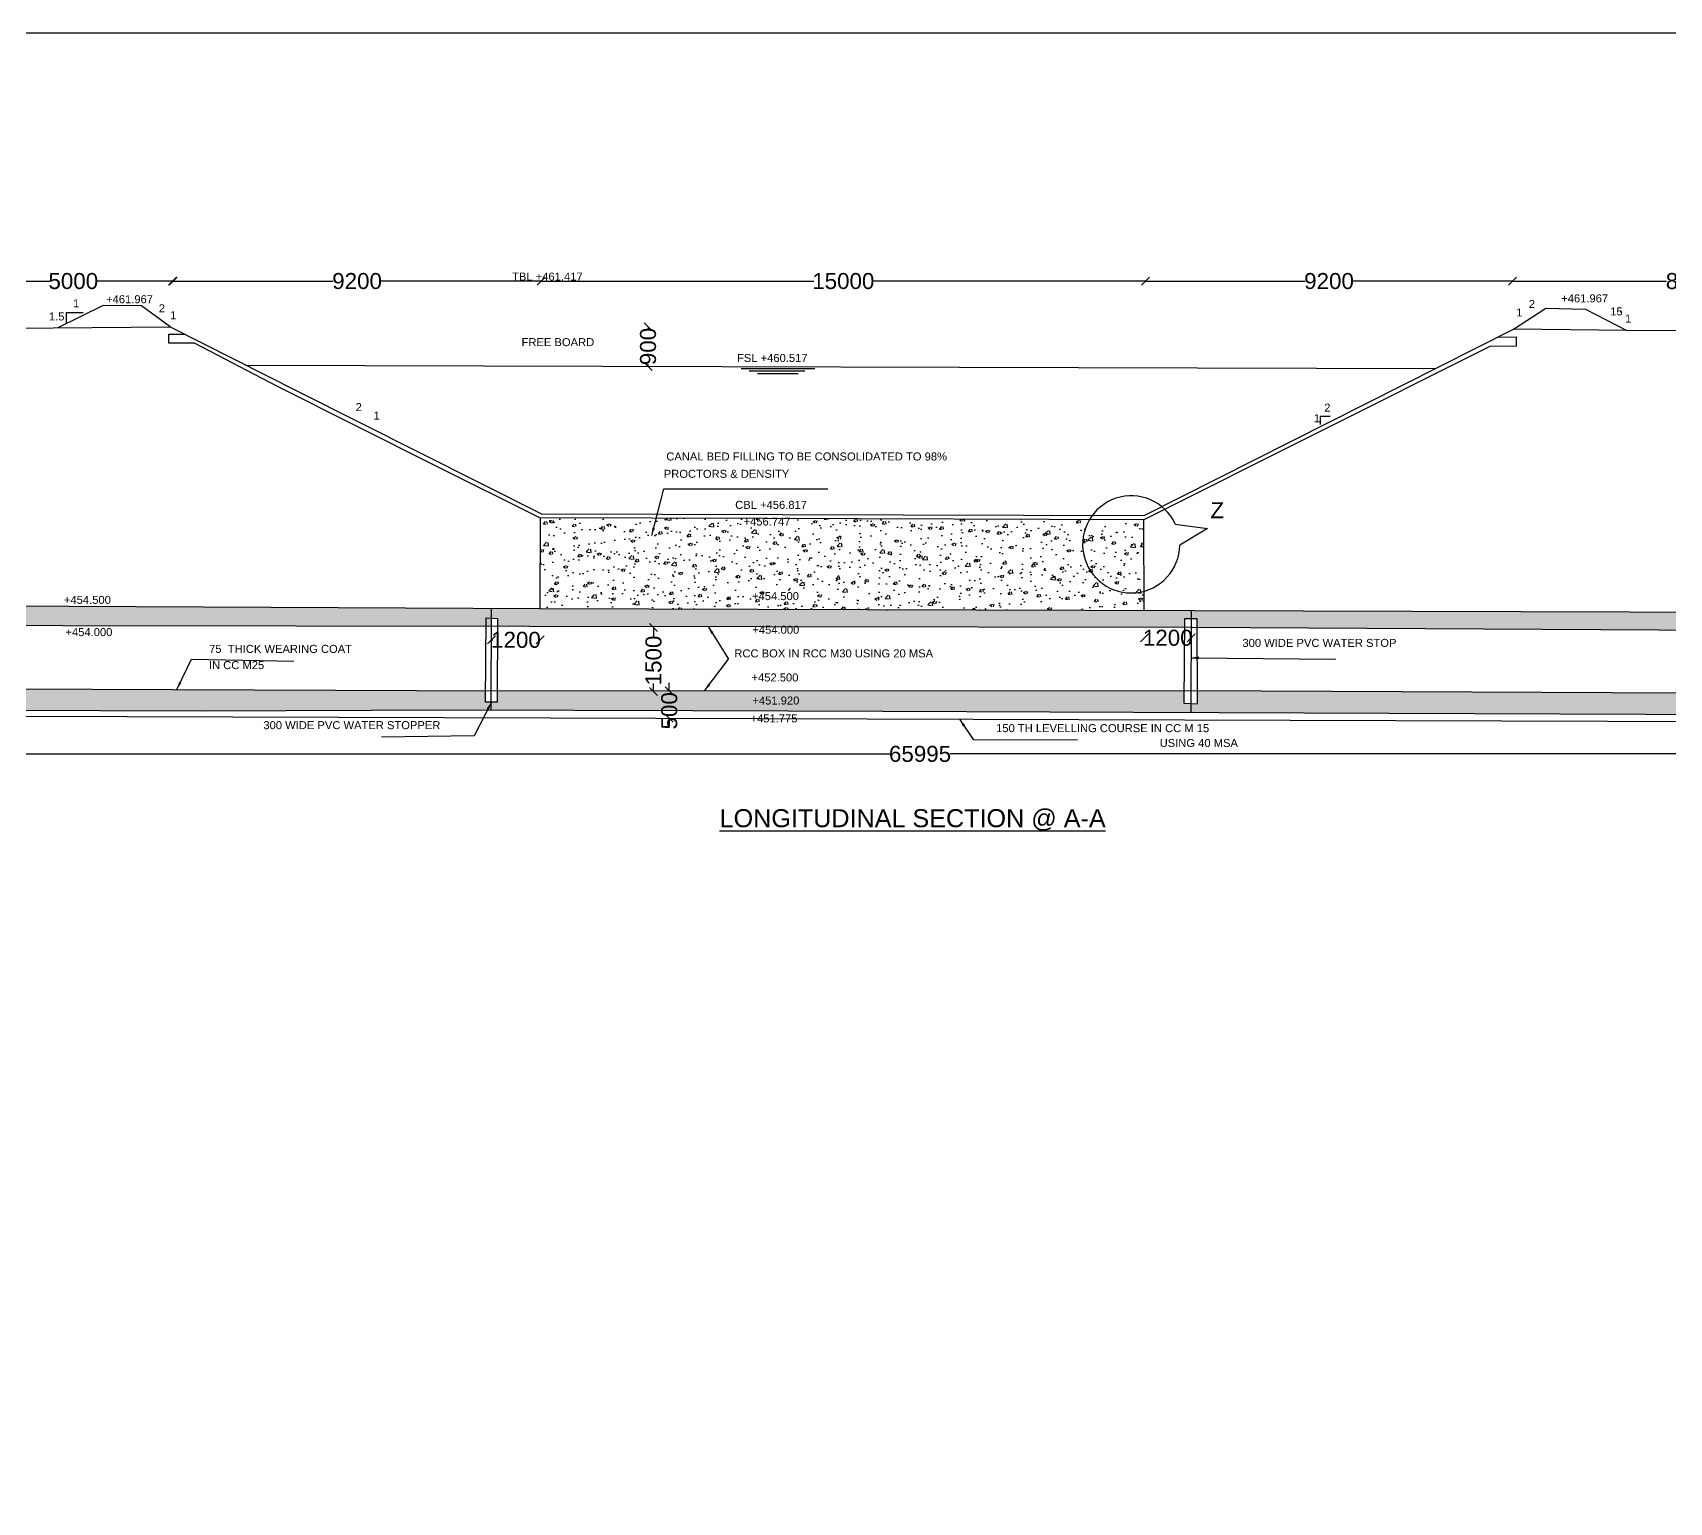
# Model space of a CAD drawing. Header units: millimetres. Extents: x 5124 to 2995863, y 2311 to 45179678.
# Drawn here: x 2882979 to 2923883, y 45142955 to 45179678 of the extents above; entities that cross this region are included whole.
import ezdxf

# ---------------------------------------------------------------- set-up
doc = ezdxf.new("R2010")
doc.units = ezdxf.units.MM
doc.header["$MEASUREMENT"] = 0
doc.layers.add('DRAWING', color=7, linetype='Continuous')
doc.layers.add('TEXT', color=7, linetype='Continuous')
doc.styles.get("Standard").update_dxf_attribs({"font": 'arial.ttf', "height": 400})
doc.dimstyles.get("Standard").update_dxf_attribs({"dimtxt": 200, "dimasz": 200, "dimexe": 0.18, "dimexo": 0.0625, "dimgap": 0.09, "dimtad": 0, "dimdec": 0, "dimzin": 0, "dimdsep": 46, "dimtxsty": 'Standard', "dimblk": 'OBLIQUE', "dimcen": 0.09, "dimse1": 1, "dimse2": 1, "dimadec": 0, "dimazin": 0, "dimtfac": 1, "dimtdec": 0, "dimtofl": 0, "dimtmove": 0, "dimatfit": 3, "dimfxl": 1, "dimtolj": 1, "dimtzin": 0, "dimarcsym": 0})
pattern_1 = [(50, (0, 0), (717.2601826, -62.752135), [75, -825]), (355, (0, 0), (-138.751334, 752.192134), [60, -660]), (100.4514, (59.8, -5.2), (578.509382, 689.439542), [63.74019, -701.142112]), (46.1842, (0, 200), (1067.241049, -165.519014), [112.5, -1237.5]), (96.6356, (88.9, 186.2), (934.662706, 974.11787), [95.610288, -1051.713]), (351.1842, (0, 200), (934.661945, 974.1186), [90, -990]), (21, (100, 150), (596.907052, -402.618891), [75, -825]), (326, (100, 150), (243.315332, 725.150045), [60, -660]), (71.4514, (149.74, 116.45), (840.222629, 322.530497), [63.74019, -701.142112]), (37.5, (0, 0), (12.1598553, 332.8938538), [0, -652, 0, -670, 0, -662.5]), (7.5, (0, 0), (263.0695374, 394.411712), [0, -382, 0, -637, 0, -252.5]), (327.5, (-223, 0), (533.8224362, -22.5548717), [0, -250, 0, -780, 0, -1035]), (317.5, (-323, 0), (583.1861693, 100.1049823), [0, -325, 0, -518, 0, -735])]
pattern_2 = [(50, (0, 0), (717.2601826, -62.752135), [75, -825]), (355, (0, 0), (-138.751334, 752.192134), [60, -660]), (100.4514, (59.8, -5.2), (578.509382, 689.439542), [63.74019, -701.142112]), (46.1842, (0, 200), (1067.241049, -165.519014), [112.5, -1237.5]), (96.6356, (88.9, 186.2), (934.662706, 974.11787), [95.610288, -1051.713]), (351.1842, (0, 200), (934.661945, 974.1186), [90, -990]), (21, (100, 150), (596.907052, -402.618891), [75, -825]), (326, (100, 150), (243.315332, 725.150045), [60, -660]), (71.4514, (149.74, 116.45), (840.222629, 322.530497), [63.74019, -701.142112]), (37.5, (0, 0), (12.1598553, 332.8938538), [0, -652, 0, -670, 0, -662.5]), (7.5, (0, 0), (263.0695374, 394.411712), [0, -382, 0, -637, 0, -252.5]), (327.5, (-223, 0), (533.8224362, -22.5548717), [0, -250, 0, -780, 0, -1035]), (317.5, (-323, 0), (583.1861693, 100.1049823), [0, -325, 0, -518, 0, -735])]

# ---------------------------------------------------------------- blocks, each defined once
blk = doc.blocks.new('_Oblique')
at = {"color": 0, "linetype": 'ByBlock', "lineweight": -2}
blk.add_line((-0.5, -0.5), (0.5, 0.5), dxfattribs=at)
blk = doc.blocks.new('*D10')
at = {"layer": 'Defpoints', "color": 0, "transparency": 16777216}
for p in [(2886474, 45173471), (2881512, 45173239), (2886474, 45173290)]:
    blk.add_point(p, dxfattribs=at)
at = {"layer": 'TEXT', "color": 0, "lineweight": -2, "transparency": 16777216}
for p, q in [((2881512, 45173471), (2883396, 45173471)), ((2886474, 45173471), (2884590, 45173471))]:
    blk.add_line(p, q, dxfattribs=at)
at = {"layer": 'TEXT', "color": 0, "lineweight": -2, "transparency": 16777216, "xscale": 200, "yscale": 200, "zscale": 200, "rotation": 180}
blk.add_blockref('_Oblique', (2881512, 45173471), dxfattribs=at)
at = {"layer": 'TEXT', "color": 0, "lineweight": -2, "transparency": 16777216, "xscale": 200, "yscale": 200, "zscale": 200}
blk.add_blockref('_Oblique', (2886474, 45173471), dxfattribs=at)
at = {"layer": 'TEXT', "color": 0, "transparency": 16777216, "insert": (2883993, 45173471), "char_height": 400, "attachment_point": 5}
blk.add_mtext('\\A1;5000', dxfattribs=at)
blk = doc.blocks.new('*D11')
at = {"layer": 'Defpoints', "color": 0, "transparency": 16777216}
for p in [(2886486, 45173376), (2895686, 45173471), (2895686, 45173376)]:
    blk.add_point(p, dxfattribs=at)
at = {"layer": 'TEXT', "color": 0, "lineweight": -2, "transparency": 16777216}
for p, q in [((2886486, 45173471), (2890490, 45173471)), ((2895686, 45173471), (2891683, 45173471))]:
    blk.add_line(p, q, dxfattribs=at)
at = {"layer": 'TEXT', "color": 0, "lineweight": -2, "transparency": 16777216, "xscale": 200, "yscale": 200, "zscale": 200, "rotation": 180}
blk.add_blockref('_Oblique', (2886486, 45173471), dxfattribs=at)
at = {"layer": 'TEXT', "color": 0, "lineweight": -2, "transparency": 16777216, "xscale": 200, "yscale": 200, "zscale": 200}
blk.add_blockref('_Oblique', (2895686, 45173471), dxfattribs=at)
at = {"layer": 'TEXT', "color": 0, "transparency": 16777216, "insert": (2891086, 45173471), "char_height": 400, "attachment_point": 5}
blk.add_mtext('\\A1;9200', dxfattribs=at)
blk = doc.blocks.new('*D12')
at = {"layer": 'Defpoints', "color": 0, "transparency": 16777216}
for p in [(2895686, 45173376), (2910791, 45173471), (2910791, 45173313)]:
    blk.add_point(p, dxfattribs=at)
at = {"layer": 'TEXT', "color": 0, "lineweight": -2, "transparency": 16777216}
for p, q in [((2895686, 45173471), (2902506, 45173471)), ((2910791, 45173471), (2903972, 45173471))]:
    blk.add_line(p, q, dxfattribs=at)
at = {"layer": 'TEXT', "color": 0, "lineweight": -2, "transparency": 16777216, "xscale": 200, "yscale": 200, "zscale": 200, "rotation": 180}
blk.add_blockref('_Oblique', (2895686, 45173471), dxfattribs=at)
at = {"layer": 'TEXT', "color": 0, "lineweight": -2, "transparency": 16777216, "xscale": 200, "yscale": 200, "zscale": 200}
blk.add_blockref('_Oblique', (2910791, 45173471), dxfattribs=at)
at = {"layer": 'TEXT', "color": 0, "transparency": 16777216, "insert": (2903239, 45173471), "char_height": 400, "attachment_point": 5}
blk.add_mtext('\\A1;15000', dxfattribs=at)
blk = doc.blocks.new('*D13')
at = {"layer": 'Defpoints', "color": 0, "transparency": 16777216}
for p in [(2910791, 45173429), (2919967, 45173471), (2919967, 45173307)]:
    blk.add_point(p, dxfattribs=at)
at = {"layer": 'TEXT', "color": 0, "lineweight": -2, "transparency": 16777216}
for p, q in [((2910791, 45173471), (2914783, 45173471)), ((2919967, 45173471), (2915976, 45173471))]:
    blk.add_line(p, q, dxfattribs=at)
at = {"layer": 'TEXT', "color": 0, "lineweight": -2, "transparency": 16777216, "xscale": 200, "yscale": 200, "zscale": 200, "rotation": 180}
blk.add_blockref('_Oblique', (2910791, 45173471), dxfattribs=at)
at = {"layer": 'TEXT', "color": 0, "lineweight": -2, "transparency": 16777216, "xscale": 200, "yscale": 200, "zscale": 200}
blk.add_blockref('_Oblique', (2919967, 45173471), dxfattribs=at)
at = {"layer": 'TEXT', "color": 0, "transparency": 16777216, "insert": (2915379, 45173471), "char_height": 400, "attachment_point": 5}
blk.add_mtext('\\A1;9200', dxfattribs=at)
blk = doc.blocks.new('*D14')
at = {"layer": 'Defpoints', "color": 0, "transparency": 16777216}
for p in [(2928867, 45173471), (2919967, 45173299), (2928867, 45173309)]:
    blk.add_point(p, dxfattribs=at)
at = {"layer": 'TEXT', "color": 0, "lineweight": -2, "transparency": 16777216}
for p, q in [((2919967, 45173471), (2923818, 45173471)), ((2928867, 45173471), (2925016, 45173471))]:
    blk.add_line(p, q, dxfattribs=at)
at = {"layer": 'TEXT', "color": 0, "lineweight": -2, "transparency": 16777216, "xscale": 200, "yscale": 200, "zscale": 200, "rotation": 180}
blk.add_blockref('_Oblique', (2919967, 45173471), dxfattribs=at)
at = {"layer": 'TEXT', "color": 0, "lineweight": -2, "transparency": 16777216, "xscale": 200, "yscale": 200, "zscale": 200}
blk.add_blockref('_Oblique', (2928867, 45173471), dxfattribs=at)
at = {"layer": 'TEXT', "color": 0, "transparency": 16777216, "insert": (2924417, 45173471), "char_height": 400, "attachment_point": 5}
blk.add_mtext('\\A1;8925', dxfattribs=at)
blk = doc.blocks.new('*D23')
at = {"layer": 'Defpoints', "color": 0, "transparency": 16777216}
for p in [(2872112, 45161655), (2872112, 45161616), (2938201, 45161449)]:
    blk.add_point(p, dxfattribs=at)
at = {"layer": 'TEXT', "color": 0, "lineweight": -2, "transparency": 16777216}
for p, q in [((2872112, 45161655), (2904402, 45161655)), ((2938201, 45161655), (2905912, 45161655))]:
    blk.add_line(p, q, dxfattribs=at)
at = {"layer": 'TEXT', "color": 0, "lineweight": -2, "transparency": 16777216, "xscale": 200, "yscale": 200, "zscale": 200, "rotation": 180}
blk.add_blockref('_Oblique', (2872112, 45161655), dxfattribs=at)
at = {"layer": 'TEXT', "color": 0, "lineweight": -2, "transparency": 16777216, "xscale": 200, "yscale": 200, "zscale": 200}
blk.add_blockref('_Oblique', (2938201, 45161655), dxfattribs=at)
at = {"layer": 'TEXT', "color": 0, "transparency": 16777216, "insert": (2905157, 45161655), "char_height": 400, "attachment_point": 5}
blk.add_mtext('\\A1;65995', dxfattribs=at)
blk = doc.blocks.new('*D32')
at = {"layer": 'Defpoints', "color": 0, "transparency": 16777216}
for p in [(2898694, 45163233), (2898890, 45163233), (2898694, 45162549)]:
    blk.add_point(p, dxfattribs=at)
at = {"layer": 'TEXT', "color": 0, "lineweight": -2, "transparency": 16777216}
for p, q in [((2898890, 45163233), (2898890, 45163433)), ((2898890, 45162549), (2898890, 45162349))]:
    blk.add_line(p, q, dxfattribs=at)
at = {"layer": 'TEXT', "color": 0, "lineweight": -2, "transparency": 16777216, "xscale": 200, "yscale": 200, "zscale": 200}
for p, rotation in [((2898890, 45163233), 270), ((2898890, 45162549), 90)]:
    blk.add_blockref('_Oblique', p, dxfattribs=dict(at, rotation=rotation))
at = {"layer": 'TEXT', "color": 0, "transparency": 16777216, "insert": (2898890, 45162733), "char_height": 400, "attachment_point": 5, "rotation": 90}
blk.add_mtext('\\A1;500', dxfattribs=at)
blk = doc.blocks.new('*D33')
at = {"layer": 'Defpoints', "color": 0, "transparency": 16777216}
for p in [(2898398, 45164819), (2898496, 45164819), (2898396, 45163212)]:
    blk.add_point(p, dxfattribs=at)
at = {"layer": 'TEXT', "color": 0, "lineweight": -2, "transparency": 16777216}
for p, q in [((2898496, 45164819), (2898496, 45164569)), ((2898496, 45163212), (2898496, 45163413))]:
    blk.add_line(p, q, dxfattribs=at)
at = {"layer": 'TEXT', "color": 0, "lineweight": -2, "transparency": 16777216, "xscale": 200, "yscale": 200, "zscale": 200}
for p, rotation in [((2898496, 45164819), 90), ((2898496, 45163212), 270)]:
    blk.add_blockref('_Oblique', p, dxfattribs=dict(at, rotation=rotation))
at = {"layer": 'TEXT', "color": 0, "transparency": 16777216, "insert": (2898496, 45163991), "char_height": 400, "attachment_point": 5, "rotation": 90}
blk.add_mtext('\\A1;1500', dxfattribs=at)
blk = doc.blocks.new('*D34')
at = {"layer": 'Defpoints', "color": 0, "transparency": 16777216}
for p in [(2910765, 45164689), (2911931, 45164684), (2911931, 45164557)]:
    blk.add_point(p, dxfattribs=at)
at = {"layer": 'TEXT', "color": 0, "lineweight": -2, "transparency": 16777216}
for p, q in [((2910765, 45164557), (2910770, 45164557)), ((2911931, 45164557), (2911926, 45164557))]:
    blk.add_line(p, q, dxfattribs=at)
at = {"layer": 'TEXT', "color": 0, "lineweight": -2, "transparency": 16777216, "xscale": 200, "yscale": 200, "zscale": 200, "rotation": 180}
blk.add_blockref('_Oblique', (2910765, 45164557), dxfattribs=at)
at = {"layer": 'TEXT', "color": 0, "lineweight": -2, "transparency": 16777216, "xscale": 200, "yscale": 200, "zscale": 200}
blk.add_blockref('_Oblique', (2911931, 45164557), dxfattribs=at)
at = {"layer": 'TEXT', "color": 0, "transparency": 16777216, "insert": (2911348, 45164557), "char_height": 400, "attachment_point": 5}
blk.add_mtext('\\A1;1200', dxfattribs=at)
blk = doc.blocks.new('*D90')
at = {"layer": 'Defpoints', "color": 0, "transparency": 16777216}
for p in [(2894448, 45165284), (2895666, 45165284), (2894448, 45164505)]:
    blk.add_point(p, dxfattribs=at)
at = {"layer": 'TEXT', "color": 0, "lineweight": -2, "transparency": 16777216}
for p, q in [((2894448, 45164505), (2894479, 45164505)), ((2895666, 45164505), (2895635, 45164505))]:
    blk.add_line(p, q, dxfattribs=at)
at = {"layer": 'TEXT', "color": 0, "lineweight": -2, "transparency": 16777216, "xscale": 200, "yscale": 200, "zscale": 200, "rotation": 180}
blk.add_blockref('_Oblique', (2894448, 45164505), dxfattribs=at)
at = {"layer": 'TEXT', "color": 0, "lineweight": -2, "transparency": 16777216, "xscale": 200, "yscale": 200, "zscale": 200}
blk.add_blockref('_Oblique', (2895666, 45164505), dxfattribs=at)
at = {"layer": 'TEXT', "color": 0, "transparency": 16777216, "insert": (2895057, 45164505), "char_height": 400, "attachment_point": 5}
blk.add_mtext('\\A1;1200', dxfattribs=at)
blk = doc.blocks.new('*D91')
at = {"layer": 'Defpoints', "color": 0, "transparency": 16777216}
for p in [(2898360, 45172333), (2898400, 45172333), (2898400, 45171341)]:
    blk.add_point(p, dxfattribs=at)
at = {"layer": 'TEXT', "color": 0, "lineweight": -2, "transparency": 16777216}
for p, q in [((2898360, 45172333), (2898360, 45172279)), ((2898360, 45171341), (2898360, 45171396))]:
    blk.add_line(p, q, dxfattribs=at)
at = {"layer": 'TEXT', "color": 0, "lineweight": -2, "transparency": 16777216, "xscale": 200, "yscale": 200, "zscale": 200}
for p, rotation in [((2898360, 45172333), 90), ((2898360, 45171341), 270)]:
    blk.add_blockref('_Oblique', p, dxfattribs=dict(at, rotation=rotation))
at = {"layer": 'TEXT', "color": 0, "transparency": 16777216, "insert": (2898360, 45171837), "char_height": 400, "attachment_point": 5, "rotation": 90}
blk.add_mtext('\\A1;900', dxfattribs=at)

msp = doc.modelspace()

# ---------------------------------------------------------------- hatches: boundary and pattern name
at = {"layer": 'TEXT'}
h = msp.add_hatch(dxfattribs=at)
h.set_pattern_fill('AR-CONC', color=256, scale=100, style=0)
h.set_pattern_definition(pattern_1)
h.paths.add_polyline_path([(2872634.7, 45167851.4), (2872664.7, 45165389), (2873788.1, 45165390)])
h.paths.add_polyline_path([(2872634.7, 45167851.4), (2872129.4, 45167853.7), (2872131.5, 45165388.6), (2872664.7, 45165389)])
h.paths.add_polyline_path([(2894448.1, 45165289.9), (2873788.1, 45165390), (2872664.7, 45165389), (2872131.5, 45165388.6), (2872131.9, 45164878.7), (2894446, 45164846.7)])
h.paths.add_polyline_path([(2872631.4, 45165253.2), (2873309.2, 45165253.2), (2873309.2, 45164948.9), (2872631.4, 45164948.9)], flags=24)
h.paths.add_polyline_path([(2883746.2, 45164642.6), (2885021.4, 45164642.6), (2885021.4, 45164949), (2883746.2, 45164949)], flags=9)
h = msp.add_hatch(dxfattribs=at)
h.set_pattern_fill('AR-CONC', color=256, scale=100, style=0)
h.set_pattern_definition(pattern_1)
h.paths.add_polyline_path([(2910756.5, 45165237.3), (2910755.1, 45165720.6, -0.6745996), (2909391.2, 45167511.6), (2901245.7, 45167541.6), (2895673.2, 45167553.1), (2895666.1, 45165283.9)])
h.paths.add_polyline_path([(2900906.5, 45165445.5), (2902181.8, 45165445.5), (2902181.8, 45165751.9), (2900906.5, 45165751.9)], flags=24)
h.paths.add_polyline_path([(2900694.4, 45167309.1), (2901969.7, 45167309.1), (2901969.7, 45167615.5), (2900694.4, 45167615.5)], flags=9)
h = msp.add_hatch(dxfattribs=at)
h.set_pattern_fill('AR-CONC', color=256, scale=100, style=0)
h.set_pattern_definition(pattern_1)
h.paths.add_polyline_path([(2910750, 45167506.6), (2909391.2, 45167511.6, 0.6745996), (2910755.1, 45165720.6)])
h = msp.add_hatch(dxfattribs=at)
h.set_pattern_fill('AR-CONC', color=256, scale=100, style=0)
h.set_pattern_definition(pattern_2)
h.paths.add_polyline_path([(2911932.9, 45165233.6), (2895666.1, 45165283.9), (2894448.1, 45165289.9), (2894447, 45165048.3), (2894599.8, 45165041), (2894598.6, 45164846.5), (2901240.4, 45164837), (2911768.2, 45164821.9), (2911770.5, 45165033.6), (2911932.1, 45165034.5)])
h.paths.add_polyline_path([(2911751.1, 45163241.7), (2894588.1, 45163230.8), (2894586.3, 45162949.5), (2894436.8, 45162950.4), (2894435.8, 45162750.2), (2899478.5, 45162730.9), (2904225.1, 45162712.8), (2910493.5, 45162688.8), (2911923.1, 45162683.3), (2911924, 45162914), (2911747.6, 45162922.8)])
h.paths.add_polyline_path([(2900914.6, 45164605.8), (2902189.8, 45164605.8), (2902189.8, 45164912.1), (2900914.6, 45164912.1)], flags=9)
h.paths.add_polyline_path([(2900915.8, 45162836), (2902191, 45162836), (2902191, 45163142.3), (2900915.8, 45163142.3)], flags=24)
h = msp.add_hatch(dxfattribs=at)
h.set_pattern_fill('AR-CONC', color=256, scale=100, style=0)
h.set_pattern_definition(pattern_2)
h.paths.add_polyline_path([(2938229.5, 45165135.8), (2936520.5, 45165157.5), (2911932.9, 45165233.6), (2911932.1, 45165034.5), (2912083.3, 45165035.3), (2912084.4, 45164820.9), (2938223.7, 45164675.4)])
h.paths.add_polyline_path([(2938203.9, 45163117.8), (2912093, 45163241.1), (2912094.9, 45162905.4), (2911924, 45162914), (2911923.1, 45162683.3), (2938197.1, 45162582.7)])
h.paths.add_polyline_path([(2933181.5, 45162660.6), (2934456.8, 45162660.6), (2934456.8, 45162967), (2933181.5, 45162967)], flags=24)
h = msp.add_hatch(dxfattribs=at)
h.set_pattern_fill('AR-CONC', color=256, scale=100, style=0)
h.set_pattern_definition(pattern_1)
h.paths.add_polyline_path([(2894300, 45163232), (2872130.9, 45163324), (2872126.6, 45162773.4), (2887179.9, 45162725.7), (2893569.7, 45162753.5), (2894435.8, 45162750.2), (2894436.8, 45162950.4), (2894298.2, 45162951.3)])

# ---------------------------------------------------------------- linework, layer by layer
at = {"layer": 'DRAWING'}
for points in [[(2872634.7, 45167851.4), (2881528.4, 45172285.4), (2886413, 45172325), (2889613.9, 45170709.7), (2895694.9, 45167652), (2910756.3, 45167613.4), (2919986.4, 45172267.2), (2920799.8, 45172798.5), (2921789.4, 45172773.3), (2922819.3, 45172238.7), (2919986.4, 45172267.2)], [(2886413, 45172325), (2885696.5, 45172856.5), (2884743.9, 45172858.2), (2883608.2, 45172302.3)], [(2919598.4, 45172071.6), (2920052.6, 45172077.3), (2920055.5, 45171845.2), (2919401.6, 45171837), (2910750, 45167506.6), (2901245.7, 45167541.6), (2895652.2, 45167553.2), (2893046, 45168859.1), (2889101.2, 45170835.8), (2887026.2, 45171923.1), (2886382.9, 45171921.2), (2886382.3, 45172141.7), (2886776.5, 45172141.6)], [(2894597.3, 45163230.8), (2911935.9, 45163241.8), (2938235.6, 45163117.6), (2951413.9, 45163055.4), (2966144.7, 45163075.6), (2966235.3, 45163981), (2966361.8, 45164040.7), (2966126.4, 45164167), (2966270.5, 45164219.6), (2966335.2, 45165091.6), (2951035.6, 45165108.8), (2950500.2, 45165109.4), (2938138.7, 45167700.1), (2937726.8, 45167687.1), (2928903.8, 45172231.4), (2922819.3, 45172238.7)], [(2888304.7, 45171370.3), (2918038.4, 45171285)], [(2895666.1, 45165283.9), (2895673.2, 45167553.1)], [(2910756.5, 45165237.3), (2910750, 45167506.6)], [(2936520.5, 45165157.5), (2895666.1, 45165283.9), (2873788.1, 45165390)], [(2894435.8, 45162750.2), (2894448.1, 45165289.9)], [(2911932.9, 45165233.6), (2911923.1, 45162683.3)], [(2872043.4, 45164878.8), (2901240.4, 45164837), (2911947.1, 45164821.7), (2938223.7, 45164675.4)], [(2894324.5, 45165054.1), (2894599.8, 45165041), (2894586.3, 45162949.5), (2894298.2, 45162951.3), (2894311.8, 45165054.7)], [(2911747.6, 45162922.8), (2912094.9, 45162905.4), (2912083.3, 45165035.3), (2911770.5, 45165033.6), (2911747.6, 45162922.8)], [(2866215.6, 45163348.6), (2894597.3, 45163230.8)], [(2938197.1, 45162582.7), (2910493.5, 45162688.8), (2904225.1, 45162712.8), (2899478.5, 45162730.9), (2893569.7, 45162753.5), (2887179.9, 45162725.7), (2872126.6, 45162773.4)], [(2872119.3, 45162631.1), (2938195.8, 45162426.2), (2938196, 45162497.4), (2951390.5, 45162450.3), (2951389.3, 45162120.3), (2950934.3, 45162122), (2950574.1, 45162453.2)]]:
    msp.add_lwpolyline(points, dxfattribs=at)
at = {"layer": 'TEXT'}
for points in [[(2982124.1, 45100461.8), (2849718.6, 45100461.8), (2849718.6, 45179678.4), (2995863.5, 45179678.4), (2995863.5, 45100461.8), (2995232.4, 45100461.8)], [(2884240.1, 45172682.9), (2883818.7, 45172682.9), (2883818.1, 45172419.9)], [(2900685, 45171289), (2902528, 45171289)], [(2900889.1, 45171225.2), (2902280.4, 45171225.2)], [(2901090.8, 45171166.6), (2902111.9, 45171166.6)], [(2915408.3, 45170085), (2915160.4, 45170085), (2915160.4, 45169891)], [(2911536.7, 45167400.9), (2912345.6, 45167287.5), (2911648.7, 45166874.6)]]:
    msp.add_lwpolyline(points, dxfattribs=at)
msp.add_arc((2910434.9, 45166891.5), 1213.9, 24.81268, 359.2026, dxfattribs=at)

# ---------------------------------------------------------------- texts
for s, height, p in [('TBL +461.417', 200, (2894960.8, 45173484.3)), ('1', 200, (2883986.5, 45172816.8)), ('+461.967', 200, (2884812.3, 45172918.9)), ('2', 200, (2920372, 45172798.7)), ('+461.967', 200, (2921181.4, 45172939.9)), ('1.5', 200, (2883383.3, 45172488.5)), ('2', 200, (2886130.2, 45172693.1)), ('1', 200, (2886414.2, 45172519.7)), ('1', 200, (2920060.5, 45172587.3)), ('15', 200, (2922407.3, 45172614.6)), ('..', 200, (2922550.1, 45172692.3)), ('1', 200, (2922777.4, 45172437.1)), ('FREE BOARD', 200, (2895197.1, 45171846.1)), ('FSL +460.517', 200, (2900582.6, 45171451.2)), ('2', 200, (2891050.5, 45170223.4)), ('1', 200, (2891496.8, 45170009.8)), ('1', 200, (2915000.3, 45169943.6)), ('2', 200, (2915260.1, 45170208.5)), ('CANAL BED FILLING TO BE CONSOLIDATED TO 98%%%', 200, (2898813.6, 45168989.3)), ('PROCTORS & DENSITY', 200, (2898752, 45168556)), ('CBL +456.817', 200, (2900536.9, 45167780.4)), ('Z', 400, (2912414.2, 45167545.8)), ('+456.747', 200, (2900745.5, 45167363.6)), ('+454.500', 200, (2883759.3, 45165406.2)), ('+454.500', 200, (2900957.6, 45165500)), ('+454.000', 200, (2883797.3, 45164600.1)), ('+454.000', 200, (2900965.6, 45164660.2)), ('75  THICK WEARING COAT', 200, (2887389.2, 45164180.8)), ('300 WIDE PVC WATER STOP', 200, (2913215.1, 45164330.4)), ('IN CC M25', 200, (2887383.4, 45163775.6)), ('RCC BOX IN RCC M30 USING 20 MSA', 200, (2900515.4, 45164068.1)), ('+452.500', 200, (2900944.6, 45163466.9)), ('+451.920', 200, (2900966.8, 45162890.4)), ('300 WIDE PVC WATER STOPPER', 200, (2888744.3, 45162275.1)), ('+451.775', 200, (2900919.5, 45162443.6)), ('150 TH LEVELLING COURSE IN CC M 15', 200, (2907058.3, 45162199.8)), ('USING 40 MSA', 200, (2911145.5, 45161829.1)), ('%%ULONGITUDINAL SECTION @ A-A', 450, (2900147.3, 45159824.8))]:
    msp.add_text(s, height=height, dxfattribs=at).set_placement(p)

# ---------------------------------------------------------------- dimensions: what is measured, and where the dimension line sits
for base, p1, p2, text, picture, middle in [((2886474.2, 45173471.3), (2881511.9, 45173238.5), (2886474.2, 45173290), '5000', '*D10', (2883993.1, 45173471.3)), ((2895686.5, 45173471.3), (2886486.5, 45173376.2), (2895686.5, 45173376.2), '9200', '*D11', (2891086.5, 45173471.3)), ((2910791.5, 45173471.3), (2895686.5, 45173376.2), (2910791.5, 45173313.4), '15000', '*D12', (2903239, 45173471.3)), ((2919967, 45173471.3), (2910791.5, 45173429.5), (2919967, 45173306.8), '9200', '*D13', (2915379.2, 45173471.3)), ((2928867, 45173471.3), (2919967, 45173298.8), (2928867, 45173308.6), '8925', '*D14', (2924417, 45173471.3))]:
    dim = msp.add_linear_dim(base=base, p1=p1, p2=p2, text=text, dimstyle='Standard', override={"dimtxt": 400}, dxfattribs=at)
    dim.commit()
    dim.dimension.update_dxf_attribs({"geometry": picture, "text_midpoint": middle, "dimtype": 160})
dim = msp.add_aligned_dim(p1=(2898400.5, 45171341.4), p2=(2898400.5, 45172333.5), distance=40.5, text='900', dimstyle='Standard', dxfattribs=at)
dim.commit()
dim.dimension.update_dxf_attribs({"geometry": '*D91', "text_midpoint": (2898360, 45171837.4)})
dim = msp.add_linear_dim(base=(2894448.1, 45164504.7), p1=(2895666.1, 45165283.9), p2=(2894448.1, 45165283.9), text='1200', dimstyle='Standard', dxfattribs=at)
dim.commit()
dim.dimension.update_dxf_attribs({"geometry": '*D90', "text_midpoint": (2895057.1, 45164504.7)})
for base, p1, p2, text, picture, middle in [((2898496.2, 45164818.9), (2898395.9, 45163212), (2898398.2, 45164818.9), '1500', '*D33', (2898496.2, 45163990.9)), ((2898889.9, 45163233.4), (2898694.1, 45162548.7), (2898693.6, 45163233.4), '500', '*D32', (2898889.9, 45162733.2))]:
    dim = msp.add_linear_dim(base=base, p1=p1, p2=p2, angle=90, text=text, dimstyle='Standard', override={"dimtxt": 400}, dxfattribs=at)
    dim.commit()
    dim.dimension.update_dxf_attribs({"geometry": picture, "text_midpoint": middle, "dimtype": 160})
for base, p1, p2, text, picture, middle in [((2911930.8, 45164557.2), (2910765, 45164688.6), (2911930.8, 45164684.1), '1200', '*D34', (2911347.9, 45164557.2)), ((2872112.4, 45161655.4), (2938201.5, 45161449.1), (2872112.4, 45161615.6), '65995', '*D23', (2905156.9, 45161655.4))]:
    dim = msp.add_linear_dim(base=base, p1=p1, p2=p2, text=text, dimstyle='Standard', override={"dimtxt": 400}, dxfattribs=at)
    dim.commit()
    dim.dimension.update_dxf_attribs({"geometry": picture, "text_midpoint": middle})

# ---------------------------------------------------------------- leaders
for points in [[(2898449.2, 45167111.2), (2898750.6, 45168283.7), (2902852.3, 45168283.7)], [(2899863.5, 45164839), (2900367.6, 45164025.2)], [(2886579.6, 45163264.1), (2886946.5, 45164021.1), (2889501.3, 45163970.8)], [(2899769.7, 45163234.1), (2900367.6, 45164025.2)], [(2911928.4, 45164059.2), (2915551.5, 45164021.4)], [(2894442.3, 45162950.4), (2894011.9, 45162106.1), (2891696.3, 45162072.9)], [(2906145.9, 45162525.8), (2906481.5, 45162017.5), (2909090.5, 45162008.2)]]:
    msp.add_leader(points, dimstyle='Standard', override={"dimgap": 0.09, "dimtad": 0}, dxfattribs=at)

doc.saveas('drawing.dxf')
